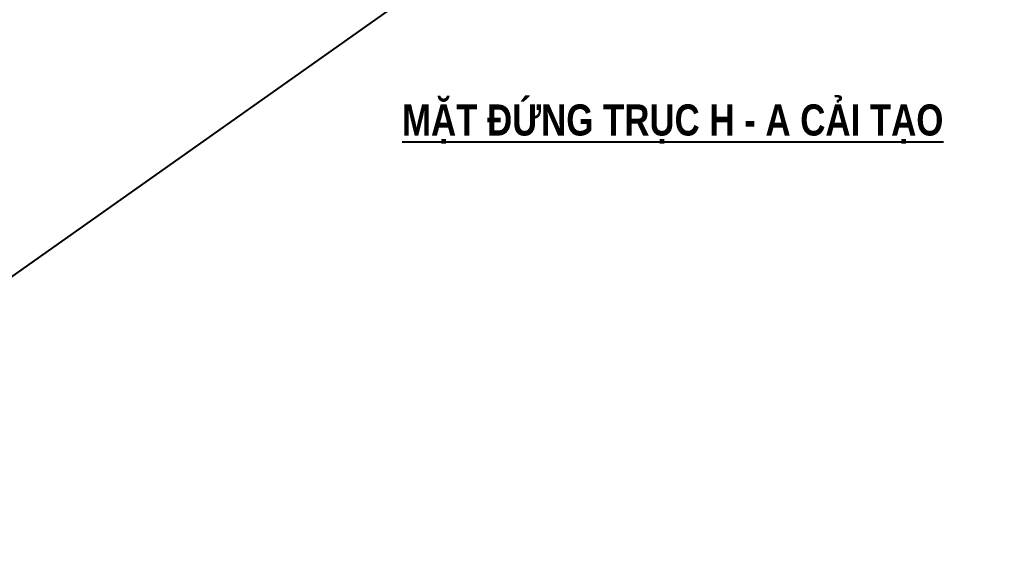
# Model space of a CAD drawing. Header units: millimetres. Extents: x -519517 to -431282, y -372679 to 113618.
# Drawn here: x -480028 to -462331, y -130667 to -121075 of the extents above; entities that cross this region are included whole.
import ezdxf
from ezdxf.enums import TextEntityAlignment as Align

# ---------------------------------------------------------------- set-up
doc = ezdxf.new("R2010")
doc.units = ezdxf.units.MM
doc.header["$LTSCALE"] = 5
doc.layers.add('KCS_Plotter', color=11, linetype='Continuous', plot=False)
doc.layers.add('LC Text2', color=7, linetype='Continuous', lineweight=25)
doc.styles.add('LC 1', font='VHAVANB.TTF')
doc.styles.add('LC3', font='VHARIALB.TTF', dxfattribs={"width": 0.8})

# ---------------------------------------------------------------- blocks, each defined once
blk = doc.blocks.new('TIEUDE1')
at = {"layer": 'LC Text2', "color": 7, "style": 'LC 1'}
blk.add_attdef('TIªU§Ò', text='', height=5, dxfattribs=at).set_placement((0, 0), align=Align.BOTTOM_CENTER)
blk.add_attdef('TL', text='', height=3, dxfattribs=at).set_placement((0, -2), align=Align.TOP_CENTER)

msp = doc.modelspace()

# ---------------------------------------------------------------- linework, layer by layer
at = {"layer": 'KCS_Plotter'}
msp.add_line((-490081.8, -132648.4), (-442831.8, -99235.9), dxfattribs=at)

# ---------------------------------------------------------------- block references
at = {"layer": 'LC Text2'}
ref = msp.add_blockref('TIEUDE1', (-468400.9, -123298.3), dxfattribs=dict(at, xscale=-112.5000000001612, yscale=112.5000000001612, zscale=112.5000000001612))
ref.add_attrib('TIªU§Ò', '%%umÆt ®øng trôc h - a c¶i t¹o', dxfattribs={"color": 7, "height": 553.997, "style": 'LC3', "width": 0.8}).set_placement((-468419.9, -123298.3), align=Align.BOTTOM_CENTER)

doc.saveas('drawing.dxf')
